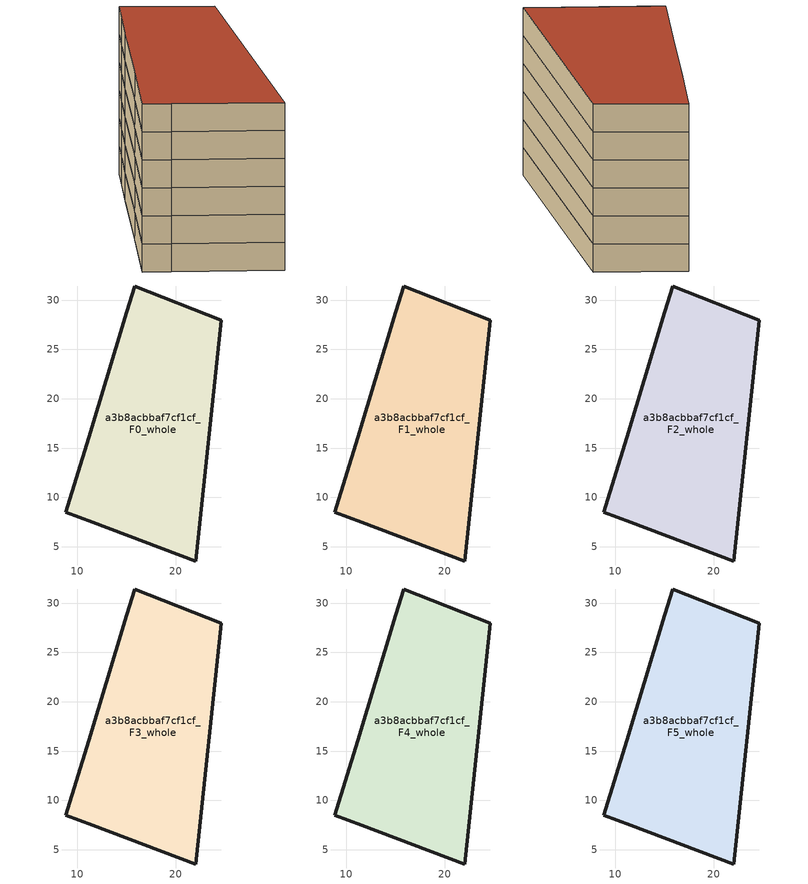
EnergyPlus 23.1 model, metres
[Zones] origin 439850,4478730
a3b8acbbaf7cf1cf_F0_whole
 floor ground (EU_floor_Construction): 24.59,27.97 22,3.55 11.56,7.5 8.86,8.49 11.17,16.05 13.9,25.12 15.02,28.83 15.82,31.43 z0
 wall outside (EU_wall_Construction): 11.56,7.5 22,3.55 24.59,27.97 15.82,31.43 15.02,28.83 13.9,25.12 11.17,16.05 8.86,8.49 11.56,7.5 z0:3
a3b8acbbaf7cf1cf_F1_whole
 floor to a3b8acbbaf7cf1cf_F0_whole (EU_floor_Construction): 24.59,27.97 22,3.55 11.56,7.5 8.86,8.49 11.17,16.05 13.9,25.12 15.02,28.83 15.82,31.43 z3
 wall outside (EU_wall_Construction): 11.56,7.5 22,3.55 24.59,27.97 15.82,31.43 15.02,28.83 13.9,25.12 11.17,16.05 8.86,8.49 11.56,7.5 z3:6
a3b8acbbaf7cf1cf_F2_whole
 floor to a3b8acbbaf7cf1cf_F1_whole (EU_floor_Construction): 24.59,27.97 22,3.55 11.56,7.5 8.86,8.49 11.17,16.05 13.9,25.12 15.02,28.83 15.82,31.43 z6
 wall outside (EU_wall_Construction): 11.56,7.5 22,3.55 24.59,27.97 15.82,31.43 15.02,28.83 13.9,25.12 11.17,16.05 8.86,8.49 11.56,7.5 z6:9
a3b8acbbaf7cf1cf_F3_whole
 floor to a3b8acbbaf7cf1cf_F2_whole (EU_floor_Construction): 24.59,27.97 22,3.55 11.56,7.5 8.86,8.49 11.17,16.05 13.9,25.12 15.02,28.83 15.82,31.43 z9
 wall outside (EU_wall_Construction): 11.56,7.5 22,3.55 24.59,27.97 15.82,31.43 15.02,28.83 13.9,25.12 11.17,16.05 8.86,8.49 11.56,7.5 z9:12
a3b8acbbaf7cf1cf_F4_whole
 floor to a3b8acbbaf7cf1cf_F3_whole (EU_floor_Construction): 24.59,27.97 22,3.55 11.56,7.5 8.86,8.49 11.17,16.05 13.9,25.12 15.02,28.83 15.82,31.43 z12
 wall outside (EU_wall_Construction): 11.56,7.5 22,3.55 24.59,27.97 15.82,31.43 15.02,28.83 13.9,25.12 11.17,16.05 8.86,8.49 11.56,7.5 z12:15
a3b8acbbaf7cf1cf_F5_whole
 floor to a3b8acbbaf7cf1cf_F4_whole (EU_floor_Construction): 24.59,27.97 22,3.55 11.56,7.5 8.86,8.49 11.17,16.05 13.9,25.12 15.02,28.83 15.82,31.43 z15
 wall outside (EU_wall_Construction): 11.56,7.5 22,3.55 24.59,27.97 15.82,31.43 15.02,28.83 13.9,25.12 11.17,16.05 8.86,8.49 11.56,7.5 z15:18
 roof outside (EU_roof_Construction): 22,3.55 24.59,27.97 15.82,31.43 15.02,28.83 13.9,25.12 11.17,16.05 8.86,8.49 11.56,7.5 z18
[Building]
EU S2 Campaign: North Axis=0; Terrain=City; Solar Distribution=FullExterior
[Site:Location]
Madrid: Latitude=40.5; Longitude=-3.5; Time Zone=1; Elevation=609
[SizingPeriod:WeatherFileDays]
AnnualSizingPeriod: Begin Month=1; Begin Day of Month=1; End Month=12; End Day of Month=31; Day of Week for Start Day=Monday; Use Weather File Daylight Saving Period=No; Use Weather File Rain and Snow Indicators=No
[MATERIAL]
EU_InternalMass_Material: Roughness=MediumRough; Thickness=0.1; Conductivity=1; Density=1800; Specific Heat=900; Thermal Absorptance=0.9; Solar Absorptance=0.7; Visible Absorptance=0.7
[MATERIAL:NOMASS] Roughness=MediumRough; Thermal Absorptance=0.9; Solar Absorptance=0.7; Visible Absorptance=0.7
Name | Thermal Resistance
EU_wall_NoMass | 0.419739
EU_roof_NoMass | 0.352165
EU_floor_NoMass | 0.608284
[CONSTRUCTION]
EU_wall_Construction: EU_wall_NoMass
EU_roof_Construction: EU_roof_NoMass
EU_floor_Construction: EU_floor_NoMass
EU_InternalMass_Construction: EU_InternalMass_Material
[ZONE] Type=1; Multiplier=1; Ceiling Height=autocalculate; Floor Area=autocalculate; Part of Total Floor Area=Yes
Name | Volume
a3b8acbbaf7cf1cf_F0_whole | 837.644
a3b8acbbaf7cf1cf_F1_whole; a3b8acbbaf7cf1cf_F2_whole; a3b8acbbaf7cf1cf_F3_whole; a3b8acbbaf7cf1cf_F4_whole; a3b8acbbaf7cf1cf_F5_whole | 837.645
[INTERNALMASS] Construction=EU_InternalMass_Construction; Surface Area=250.151
Name | Zone or ZoneList
a3b8acbbaf7cf1cf_F0_whole_EU_InternalMass | a3b8acbbaf7cf1cf_F0_whole
a3b8acbbaf7cf1cf_F1_whole_EU_InternalMass | a3b8acbbaf7cf1cf_F1_whole
a3b8acbbaf7cf1cf_F2_whole_EU_InternalMass | a3b8acbbaf7cf1cf_F2_whole
a3b8acbbaf7cf1cf_F3_whole_EU_InternalMass | a3b8acbbaf7cf1cf_F3_whole
a3b8acbbaf7cf1cf_F4_whole_EU_InternalMass | a3b8acbbaf7cf1cf_F4_whole
a3b8acbbaf7cf1cf_F5_whole_EU_InternalMass | a3b8acbbaf7cf1cf_F5_whole
[OTHEREQUIPMENT] Fuel Type=Electricity; Design Level Calculation Method=Watts/Area; Power per Zone Floor Area=1; Fraction Latent=0; Fraction Radiant=0; Fraction Lost=0; Carbon Dioxide Generation Rate=0; EndUse Subcategory=EU_Step8_InternalGains
Name | Zone or ZoneList or Space or SpaceList | Schedule
EU_Step8_InternalGain_a3b8acbbaf7cf1cf_F0_whole_f000 | a3b8acbbaf7cf1cf_F0_whole | EU_Step8_GainSchedule_a3b8acbbaf7cf1cf_F0_whole_f000
EU_Step8_InternalGain_a3b8acbbaf7cf1cf_F1_whole_f000 | a3b8acbbaf7cf1cf_F1_whole | EU_Step8_GainSchedule_a3b8acbbaf7cf1cf_F1_whole_f000
EU_Step8_InternalGain_a3b8acbbaf7cf1cf_F2_whole_f000 | a3b8acbbaf7cf1cf_F2_whole | EU_Step8_GainSchedule_a3b8acbbaf7cf1cf_F2_whole_f000
EU_Step8_InternalGain_a3b8acbbaf7cf1cf_F3_whole_f000 | a3b8acbbaf7cf1cf_F3_whole | EU_Step8_GainSchedule_a3b8acbbaf7cf1cf_F3_whole_f000
EU_Step8_InternalGain_a3b8acbbaf7cf1cf_F4_whole_f000 | a3b8acbbaf7cf1cf_F4_whole | EU_Step8_GainSchedule_a3b8acbbaf7cf1cf_F4_whole_f000
EU_Step8_InternalGain_a3b8acbbaf7cf1cf_F5_whole_f000 | a3b8acbbaf7cf1cf_F5_whole | EU_Step8_GainSchedule_a3b8acbbaf7cf1cf_F5_whole_f000
[ZONEVENTILATION:DESIGNFLOWRATE] Schedule=EU_AlwaysOn; Design Flow Rate Calculation Method=AirChanges/Hour; Air Changes per Hour=0.703302; Ventilation Type=Natural; Fan Pressure Rise=0; Fan Total Efficiency=1; Constant Term Coefficient=1; Temperature Term Coefficient=0; Velocity Term Coefficient=0; Velocity Squared Term Coefficient=0; Minimum Indoor Temperature=-100; Maximum Indoor Temperature=100; Delta Temperature=-100; Minimum Outdoor Temperature=-100; Maximum Outdoor Temperature=100; Maximum Wind Speed=40
Name | Zone or ZoneList or Space or SpaceList
EU_ConstantAir_a3b8acbbaf7cf1cf_F0_whole | a3b8acbbaf7cf1cf_F0_whole
EU_ConstantAir_a3b8acbbaf7cf1cf_F1_whole | a3b8acbbaf7cf1cf_F1_whole
EU_ConstantAir_a3b8acbbaf7cf1cf_F2_whole | a3b8acbbaf7cf1cf_F2_whole
EU_ConstantAir_a3b8acbbaf7cf1cf_F3_whole | a3b8acbbaf7cf1cf_F3_whole
EU_ConstantAir_a3b8acbbaf7cf1cf_F4_whole | a3b8acbbaf7cf1cf_F4_whole
EU_ConstantAir_a3b8acbbaf7cf1cf_F5_whole | a3b8acbbaf7cf1cf_F5_whole
[HVACTEMPLATE:THERMOSTAT] Constant Heating Setpoint=20; Constant Cooling Setpoint=50
EU_HeatOnly_a3b8acbbaf7cf1cf_F0_whole; EU_HeatOnly_a3b8acbbaf7cf1cf_F1_whole; EU_HeatOnly_a3b8acbbaf7cf1cf_F2_whole; EU_HeatOnly_a3b8acbbaf7cf1cf_F3_whole; EU_HeatOnly_a3b8acbbaf7cf1cf_F4_whole; EU_HeatOnly_a3b8acbbaf7cf1cf_F5_whole
[HVACTEMPLATE:ZONE:IDEALLOADSAIRSYSTEM] System Availability Schedule=EU_AlwaysOn; Maximum Heating Supply Air Temperature=50; Minimum Cooling Supply Air Temperature=13; Maximum Heating Supply Air Humidity Ratio=0.0156; Minimum Cooling Supply Air Humidity Ratio=0.0077; Heating Limit=NoLimit; Cooling Limit=NoLimit; Heating Availability Schedule=EU_AlwaysOn; Cooling Availability Schedule=EU_CoolingOff; Dehumidification Control Type=ConstantSensibleHeatRatio; Cooling Sensible Heat Ratio=0.7; Dehumidification Setpoint=60; Humidification Control Type=None; Humidification Setpoint=30; Outdoor Air Method=None; Outdoor Air Flow Rate per Person=0.00944; Outdoor Air Flow Rate per Zone Floor Area=0; Outdoor Air Flow Rate per Zone=0; Demand Controlled Ventilation Type=None; Outdoor Air Economizer Type=NoEconomizer; Heat Recovery Type=None; Sensible Heat Recovery Effectiveness=0.7; Latent Heat Recovery Effectiveness=0.65
Name | Template Thermostat
a3b8acbbaf7cf1cf_F0_whole | EU_HeatOnly_a3b8acbbaf7cf1cf_F0_whole
a3b8acbbaf7cf1cf_F1_whole | EU_HeatOnly_a3b8acbbaf7cf1cf_F1_whole
a3b8acbbaf7cf1cf_F2_whole | EU_HeatOnly_a3b8acbbaf7cf1cf_F2_whole
a3b8acbbaf7cf1cf_F3_whole | EU_HeatOnly_a3b8acbbaf7cf1cf_F3_whole
a3b8acbbaf7cf1cf_F4_whole | EU_HeatOnly_a3b8acbbaf7cf1cf_F4_whole
a3b8acbbaf7cf1cf_F5_whole | EU_HeatOnly_a3b8acbbaf7cf1cf_F5_whole
[SIZING:ZONE] Zone Cooling Design Supply Air Temperature Input Method=SupplyAirTemperature; Zone Cooling Design Supply Air Temperature=13; Zone Heating Design Supply Air Temperature Input Method=SupplyAirTemperature; Zone Heating Design Supply Air Temperature=50; Zone Cooling Design Supply Air Humidity Ratio=0.008; Zone Heating Design Supply Air Humidity Ratio=0.008; Cooling Design Air Flow Method=DesignDay; Cooling Design Air Flow Rate=0; Cooling Minimum Air Flow per Zone Floor Area=0.000762; Cooling Minimum Air Flow=0; Cooling Minimum Air Flow Fraction=0.2; Heating Design Air Flow Method=DesignDay; Heating Design Air Flow Rate=0; Heating Maximum Air Flow per Zone Floor Area=0.002032; Heating Maximum Air Flow=0.141576; Heating Maximum Air Flow Fraction=0.3; Account for Dedicated Outdoor Air System=No; Dedicated Outdoor Air System Control Strategy=NeutralSupplyAir; Dedicated Outdoor Air Low Setpoint Temperature for Design=autosize; Dedicated Outdoor Air High Setpoint Temperature for Design=autosize; Zone Load Sizing Method=Sensible Load Only No Latent Load; Zone Latent Cooling Design Supply Air Humidity Ratio Input Method=HumidityRatioDifference; Zone Cooling Design Supply Air Humidity Ratio Difference=0.005; Zone Latent Heating Design Supply Air Humidity Ratio Input Method=HumidityRatioDifference; Zone Humidification Design Supply Air Humidity Ratio Difference=0.005
a3b8acbbaf7cf1cf_F0_whole; a3b8acbbaf7cf1cf_F1_whole; a3b8acbbaf7cf1cf_F2_whole; a3b8acbbaf7cf1cf_F3_whole; a3b8acbbaf7cf1cf_F4_whole; a3b8acbbaf7cf1cf_F5_whole
[SCHEDULE:CONSTANT]
Name | Hourly Value
EU_AlwaysOn | 1
EU_CoolingOff | 0
[SCHEDULE:FILE] Column Number=1; Rows to Skip at Top=0; Number of Hours of Data=8760; Column Separator=Comma; Interpolate to Timestep=No; Minutes per Item=60; Adjust Schedule for Daylight Savings=Yes
Name | File
EU_Step8_GainSchedule_a3b8acbbaf7cf1cf_F0_whole_f000 | C:\Users\o_iseri\Desktop\OpenUBEM\openubem\outputs\eu_evidence\EU-11\ES-MAD-BERRUGUETE\idfs\a3b8acbbaf7cf1cf\a3b8acbbaf7cf1cf_F0_whole_f000_gain.csv
EU_Step8_GainSchedule_a3b8acbbaf7cf1cf_F1_whole_f000 | C:\Users\o_iseri\Desktop\OpenUBEM\openubem\outputs\eu_evidence\EU-11\ES-MAD-BERRUGUETE\idfs\a3b8acbbaf7cf1cf\a3b8acbbaf7cf1cf_F1_whole_f000_gain.csv
EU_Step8_GainSchedule_a3b8acbbaf7cf1cf_F2_whole_f000 | C:\Users\o_iseri\Desktop\OpenUBEM\openubem\outputs\eu_evidence\EU-11\ES-MAD-BERRUGUETE\idfs\a3b8acbbaf7cf1cf\a3b8acbbaf7cf1cf_F2_whole_f000_gain.csv
EU_Step8_GainSchedule_a3b8acbbaf7cf1cf_F3_whole_f000 | C:\Users\o_iseri\Desktop\OpenUBEM\openubem\outputs\eu_evidence\EU-11\ES-MAD-BERRUGUETE\idfs\a3b8acbbaf7cf1cf\a3b8acbbaf7cf1cf_F3_whole_f000_gain.csv
EU_Step8_GainSchedule_a3b8acbbaf7cf1cf_F4_whole_f000 | C:\Users\o_iseri\Desktop\OpenUBEM\openubem\outputs\eu_evidence\EU-11\ES-MAD-BERRUGUETE\idfs\a3b8acbbaf7cf1cf\a3b8acbbaf7cf1cf_F4_whole_f000_gain.csv
EU_Step8_GainSchedule_a3b8acbbaf7cf1cf_F5_whole_f000 | C:\Users\o_iseri\Desktop\OpenUBEM\openubem\outputs\eu_evidence\EU-11\ES-MAD-BERRUGUETE\idfs\a3b8acbbaf7cf1cf\a3b8acbbaf7cf1cf_F5_whole_f000_gain.csv
